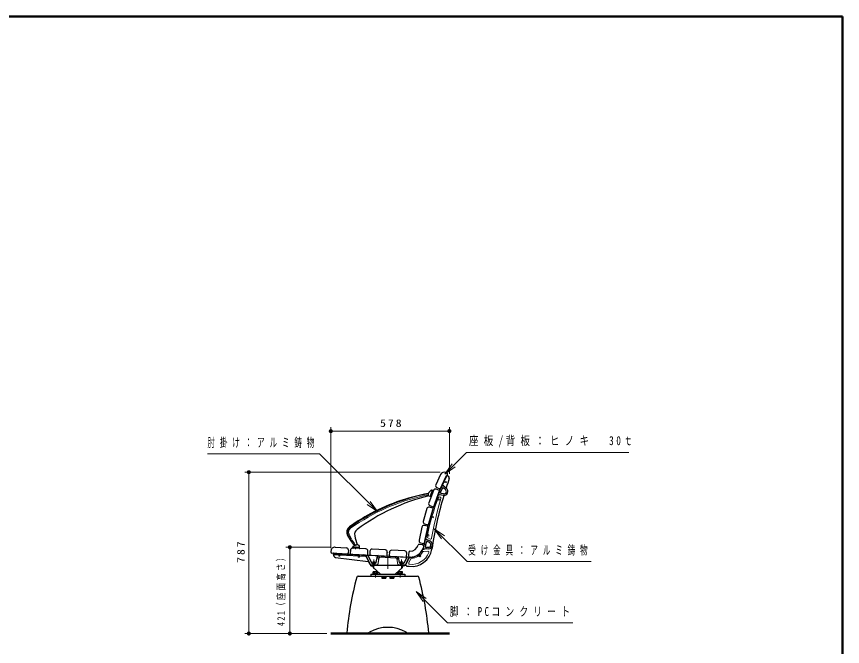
# Model space of a CAD drawing. Units: millimetres on the paper, scale 1:20. Extents: x -385 to 0, y 0 to 267.
# Drawn here: x -201.4 to 0, y 113.3 to 267 of the extents above; entities that cross this region are included whole.
import ezdxf

# ---------------------------------------------------------------- set-up
doc = ezdxf.new("R2010")
doc.units = ezdxf.units.MM
doc.linetypes.add('USER1', pattern=[4.5, 2.5, -2])
doc.linetypes.add('USER2', pattern=[6, 3, -1, 1, -1])
doc.layers.add('1_20', color=7, linetype='Continuous', lineweight=25)
doc.layers.add('LY_3', color=7, linetype='Continuous', lineweight=13)
doc.styles.add('ＭＳ ゴシック', font='')
doc.styles.get('ＭＳ ゴシック').set_extended_font_data('MS Gothic')

# ---------------------------------------------------------------- blocks, each defined once
blk = doc.blocks.new('filled_dot')
at = {"color": 0, "linetype": 'Continuous', "lineweight": -2, "const_width": 1.25}
blk.add_lwpolyline([(-0.625, 0, 1), (0.625, 0, 1)], format="xyb", close=True, dxfattribs=at)

msp = doc.modelspace()

# ---------------------------------------------------------------- linework, layer by layer
at = {"layer": '1_20', "lineweight": 13}
for p, q in [((-124.774, 137.297), (-124.774, 166.825)), ((-124.774, 165.825), (-95.87, 165.825)), ((-95.87, 155.441), (-95.87, 166.825)), ((-96.949, 155.335), (-95.182, 157.81)), ((-96.949, 155.335), (-94.828, 157.457)), ((-98.117, 155.797), (-145.774, 155.797)), ((-144.774, 116.44), (-144.774, 155.797)), ((-94.475, 157.103), (-96.949, 155.335)), ((-113.419, 146.175), (-115.895, 147.941)), ((-113.419, 146.175), (-115.541, 148.295)), ((-115.188, 148.649), (-113.419, 146.175)), ((-97.795, 139.539), (-99.573, 142.007)), ((-99.573, 142.007), (-97.091, 140.249)), ((-99.573, 142.007), (-97.443, 139.894)), ((-124.762, 137.482), (-135.774, 137.482)), ((-134.774, 116.44), (-134.774, 137.482)), ((-102.218, 124.242), (-103.986, 126.717)), ((-103.986, 126.717), (-101.511, 124.949)), ((-103.986, 126.717), (-101.864, 124.595)), ((-125.774, 116.44), (-145.774, 116.44)), ((-125.774, 116.44), (-135.774, 116.44))]:
    msp.add_line(p, q, dxfattribs=at)
at = {"layer": '1_20', "color": 40}
for p, q in [((-98.024, 155.218), (-99.182, 152.724)), ((-97.969, 151.775), (-96.306, 155.357)), ((-96.378, 155.556), (-96.696, 155.704)), ((-99.75, 151.367), (-100.889, 148.323)), ((-99.607, 147.47), (-98.223, 151.169)), ((-98.31, 151.362), (-99.107, 151.66)), ((-98.939, 152.06), (-98.168, 151.702)), ((-99.915, 147.033), (-100.732, 147.269)), ((-100.596, 147.68), (-99.8, 147.382)), ((-101.351, 146.927), (-102.253, 143.805)), ((-100.909, 143.052), (-99.813, 146.847)), ((-101.911, 143.185), (-101.094, 142.95)), ((-102.606, 142.377), (-103.266, 139.195)), ((-101.183, 142.593), (-102.015, 142.765)), ((-101.868, 138.547), (-101.066, 142.415)), ((-123.71, 137.481), (-120.963, 137.337)), ((-116.22, 137.088), (-119.465, 137.258)), ((-111.476, 136.84), (-114.722, 137.01)), ((-103.218, 138.22), (-102.503, 138.119)), ((-102.878, 138.604), (-102.046, 138.431)), ((-124.761, 136.535), (-124.774, 136.285)), ((-120.792, 135.826), (-124.537, 136.022)), ((-120.49, 136.811), (-120.53, 136.062)), ((-119.991, 136.785), (-120.035, 135.936)), ((-119.893, 135.779), (-115.949, 135.572)), ((-115.791, 135.714), (-115.747, 136.563)), ((-115.247, 136.537), (-115.292, 135.688)), ((-115.15, 135.53), (-111.205, 135.323)), ((-111.048, 135.465), (-111.003, 136.314)), ((-110.504, 136.288), (-110.548, 135.439)), ((-110.406, 135.282), (-106.462, 135.075)), ((-106.733, 136.591), (-109.978, 136.761)), ((-106.304, 135.217), (-106.26, 136.066)), ((-105.743, 136.317), (-105.844, 135.602))]:
    msp.add_line(p, q, dxfattribs=at)
at = {"layer": '1_20', "color": 190}
for p, q in [((-98.155, 151.497), (-96.547, 154.959)), ((-98.108, 151.477), (-96.506, 154.926)), ((-96.318, 155.013), (-96.06, 154.808)), ((-99.77, 147.178), (-98.155, 151.497)), ((-99.722, 147.162), (-98.108, 151.477)), ((-97.993, 150.811), (-97.553, 151.863)), ((-96.612, 151.872), (-97.361, 152.451)), ((-96.833, 151.585), (-97.285, 151.934)), ((-97.339, 150.134), (-98.277, 150.261)), ((-97.29, 150.493), (-97.855, 150.57)), ((-101.05, 142.749), (-99.77, 147.178)), ((-101, 142.737), (-99.722, 147.162)), ((-101.985, 138.234), (-101.05, 142.749)), ((-101.935, 138.226), (-101, 142.737)), ((-100.569, 138.952), (-101.43, 139.345)), ((-100.88, 137.094), (-102.047, 136.982)), ((-101.985, 138.234), (-102.029, 137.969)), ((-101.935, 138.226), (-101.979, 137.96)), ((-101.672, 137.604), (-101.483, 138.728)), ((-100.915, 137.455), (-101.482, 137.401)), ((-100.719, 138.622), (-101.238, 138.859)), ((-124.18, 135.858), (-124.023, 135.347)), ((-124.081, 135.704), (-116.246, 135.294)), ((-124.029, 136.052), (-105.612, 135.087)), ((-124.013, 136), (-105.615, 135.036)), ((-123.605, 134.997), (-115.649, 134.035)), ((-115.194, 133.227), (-116.108, 135.187)), ((-114.876, 133.727), (-115.695, 135.484)), ((-113.697, 133.764), (-113.424, 135.313)), ((-108.061, 133.764), (-108.289, 135.059)), ((-106.832, 133.727), (-106.25, 134.975)), ((-115.058, 133.14), (-106.55, 133.14)), ((-114.74, 133.64), (-113.844, 133.64)), ((-107.913, 133.64), (-106.968, 133.64)), ((-106.513, 133.227), (-105.871, 134.605)), ((-106.367, 132.974), (-106.42, 133.065)), ((-106.256, 132.9), (-105.692, 132.832))]:
    msp.add_line(p, q, dxfattribs=at)
at = {"layer": '1_20', "color": 190, "linetype": 'USER1', "lineweight": 13}
for p, q in [((-97.247, 153.451), (-96.656, 153.177)), ((-97.121, 153.723), (-96.53, 153.449)), ((-96.656, 153.177), (-96.53, 153.449)), ((-99.015, 149.197), (-98.405, 148.969)), ((-98.91, 149.478), (-98.3, 149.25)), ((-98.405, 148.969), (-98.3, 149.25)), ((-100.368, 145.108), (-99.743, 144.927)), ((-100.452, 144.82), (-99.826, 144.639)), ((-99.826, 144.639), (-99.743, 144.927)), ((-101.548, 140.345), (-100.91, 140.213)), ((-101.487, 140.639), (-100.849, 140.506)), ((-100.91, 140.213), (-100.849, 140.506)), ((-122.814, 135.937), (-122.846, 135.338)), ((-122.846, 135.338), (-122.546, 135.322)), ((-122.515, 135.921), (-122.546, 135.322)), ((-118.071, 135.689), (-118.102, 135.089)), ((-118.102, 135.089), (-117.803, 135.074)), ((-117.771, 135.673), (-117.803, 135.074)), ((-113.327, 135.44), (-113.359, 134.841)), ((-113.028, 135.424), (-113.059, 134.825)), ((-108.584, 135.191), (-108.615, 134.592)), ((-108.284, 135.176), (-108.316, 134.576)), ((-103.477, 135.69), (-103.083, 135.167)), ((-103.238, 135.87), (-102.844, 135.348)), ((-103.083, 135.167), (-102.844, 135.348)), ((-114.504, 133.14), (-114.504, 133.89)), ((-114.004, 133.89), (-114.504, 133.89)), ((-114.004, 133.14), (-114.004, 133.89)), ((-113.359, 134.841), (-113.059, 134.825)), ((-108.615, 134.592), (-108.316, 134.576)), ((-107.754, 133.14), (-107.754, 133.89)), ((-107.754, 133.89), (-107.254, 133.89)), ((-107.254, 133.14), (-107.254, 133.89))]:
    msp.add_line(p, q, dxfattribs=at)
at = {"layer": '1_20', "color": 2}
for p, q in [((-100.303, 151.43), (-100.853, 150.83)), ((-100.095, 151.296), (-100.493, 150.233)), ((-99.796, 151.245), (-100.321, 149.841)), ((-99.827, 151.31), (-100.251, 151.444)), ((-101.009, 150.496), (-100.932, 150.7)), ((-100.388, 149.812), (-100.794, 149.989)), ((-100.251, 150.028), (-100.438, 150.105))]:
    msp.add_line(p, q, dxfattribs=at)
at = {"layer": '1_20', "color": 190, "lineweight": 13}
for p, q in [((-98.149, 149.739), (-98.269, 149.756)), ((-100.562, 139.499), (-101.154, 139.768)), ((-115.123, 133.26), (-116.02, 135.183)), ((-112.811, 135.049), (-108.89, 134.844)), ((-112.808, 135.112), (-108.887, 134.907)), ((-101.13, 136.568), (-102.128, 136.472)), ((-115.058, 133.219), (-113.449, 133.219)), ((-113.35, 133.301), (-113.067, 134.906)), ((-113.301, 133.219), (-113.005, 134.895)), ((-108.457, 133.219), (-108.716, 134.69)), ((-108.407, 133.301), (-108.654, 134.701)), ((-108.309, 133.219), (-106.649, 133.219)), ((-106.585, 133.26), (-105.96, 134.601)), ((-105.753, 133.674), (-105.321, 134.601))]:
    msp.add_line(p, q, dxfattribs=at)
at = {"layer": '1_20'}
for p, q in [((-119.388, 137.307), (-119.341, 137.75)), ((-117.843, 137.173), (-119.341, 137.252)), ((-119.308, 137.792), (-118.538, 138.057)), ((-119.267, 137.548), (-118.134, 137.489)), ((-118.169, 138.067), (-118.387, 138.078)), ((-118.042, 137.184), (-118.039, 137.387)), ((-117.79, 137.223), (-117.79, 137.667)), ((-114.479, 130.89), (-114.479, 130.99)), ((-114.479, 130.99), (-113.279, 130.99)), ((-114.427, 131.458), (-114.329, 131.515)), ((-114.427, 131.14), (-114.427, 131.458)), ((-114.416, 130.99), (-114.416, 131.14)), ((-114.416, 131.14), (-113.341, 131.14)), ((-114.416, 130.99), (-113.341, 130.99)), ((-113.429, 131.515), (-114.329, 131.515)), ((-114.153, 131.14), (-114.153, 131.458)), ((-113.879, 130.99), (-113.919, 131.14)), ((-113.839, 130.99), (-113.879, 131.14)), ((-113.605, 131.14), (-113.605, 131.458)), ((-113.33, 131.458), (-113.429, 131.515)), ((-113.341, 130.99), (-113.341, 131.14)), ((-113.33, 131.14), (-113.33, 131.458)), ((-113.279, 130.99), (-113.279, 130.89)), ((-108.479, 130.89), (-108.479, 130.99)), ((-108.479, 130.99), (-107.279, 130.99)), ((-108.427, 131.458), (-108.329, 131.515)), ((-108.427, 131.14), (-108.427, 131.458)), ((-108.416, 130.99), (-108.416, 131.14)), ((-108.416, 131.14), (-107.341, 131.14)), ((-108.416, 130.99), (-107.341, 130.99)), ((-107.429, 131.515), (-108.329, 131.515)), ((-108.153, 131.14), (-108.153, 131.458)), ((-107.879, 130.99), (-107.919, 131.14)), ((-107.839, 130.99), (-107.879, 131.14)), ((-107.605, 131.14), (-107.605, 131.458)), ((-107.33, 131.458), (-107.429, 131.515)), ((-107.341, 130.99), (-107.341, 131.14)), ((-107.33, 131.14), (-107.33, 131.458)), ((-107.279, 130.99), (-107.279, 130.89)), ((-118.111, 130.44), (-103.647, 130.44)), ((-115.004, 130.89), (-106.754, 130.89)), ((-115.004, 130.89), (-115.004, 130.44)), ((-115.004, 130.44), (-106.754, 130.44)), ((-114.479, 130.89), (-113.279, 130.89)), ((-114.329, 130.44), (-113.429, 130.44)), ((-112.404, 130.44), (-111.354, 130.44)), ((-112.404, 130.44), (-112.404, 130.365)), ((-112.404, 130.365), (-111.354, 130.365)), ((-112.339, 130.365), (-112.339, 130.24)), ((-111.419, 130.365), (-112.339, 130.365)), ((-111.419, 130.24), (-112.339, 130.24)), ((-111.912, 130.365), (-111.879, 130.24)), ((-111.879, 130.365), (-111.845, 130.24)), ((-111.419, 130.365), (-111.419, 130.24)), ((-111.354, 130.365), (-111.354, 130.44)), ((-110.404, 130.44), (-109.354, 130.44)), ((-110.404, 130.44), (-110.404, 130.365)), ((-110.404, 130.365), (-109.354, 130.365)), ((-110.339, 130.365), (-110.339, 130.24)), ((-109.419, 130.365), (-110.339, 130.365)), ((-109.419, 130.24), (-110.339, 130.24)), ((-109.912, 130.365), (-109.879, 130.24)), ((-109.879, 130.365), (-109.845, 130.24)), ((-109.419, 130.365), (-109.419, 130.24)), ((-109.354, 130.365), (-109.354, 130.44)), ((-108.479, 130.89), (-107.279, 130.89)), ((-108.329, 130.44), (-107.429, 130.44)), ((-106.754, 130.89), (-106.754, 130.44)), ((-120.729, 116.44), (-120.867, 116.578)), ((-120.729, 116.44), (-101.029, 116.44)), ((-101.029, 116.44), (-100.891, 116.578))]:
    msp.add_line(p, q, dxfattribs=at)
at = {"layer": '1_20', "linetype": 'USER1', "lineweight": 13}
for p, q in [((-118.915, 137.23), (-118.925, 137.531)), ((-118.518, 137.209), (-118.476, 137.507))]:
    msp.add_line(p, q, dxfattribs=at)
at = {"layer": '1_20', "linetype": 'USER2', "lineweight": 13}
for p, q in [((-118.728, 137.007), (-118.693, 137.674)), ((-113.879, 130.088), (-113.879, 131.164)), ((-107.879, 130.088), (-107.879, 131.164))]:
    msp.add_line(p, q, dxfattribs=at)
at = {"layer": '1_20', "color": 190, "linetype": 'USER2', "lineweight": 13}
for p, q in [((-110.879, 132.212), (-110.879, 136.315)), ((-114.254, 132.212), (-114.254, 134.5)), ((-107.504, 132.187), (-107.504, 134.5))]:
    msp.add_line(p, q, dxfattribs=at)
at = {"layer": '1_20', "color": 4}
for p, q in [((-115.004, 132.915), (-115.004, 133.14)), ((-115.004, 133.14), (-106.754, 133.14)), ((-114.504, 132.75), (-114.504, 133.14)), ((-107.254, 132.75), (-107.254, 133.14)), ((-106.754, 132.915), (-106.754, 133.14)), ((-115.004, 132.915), (-114.504, 132.915)), ((-114.423, 132.566), (-112.734, 131.009)), ((-107.334, 132.566), (-109.024, 131.009)), ((-106.754, 132.915), (-107.254, 132.915)), ((-112.429, 130.89), (-109.329, 130.89))]:
    msp.add_line(p, q, dxfattribs=at)
at = {"layer": '1_20', "color": 131}
for p, q in [((-112.37, 130.24), (-112.37, 129.965)), ((-111.388, 130.24), (-112.37, 130.24)), ((-112.37, 129.965), (-112.291, 129.92)), ((-111.466, 129.92), (-112.291, 129.92)), ((-112.124, 130.24), (-112.124, 129.965)), ((-111.633, 130.24), (-111.633, 129.965)), ((-111.388, 129.965), (-111.466, 129.92)), ((-111.388, 130.24), (-111.388, 129.965)), ((-110.37, 130.24), (-110.37, 129.965)), ((-109.388, 130.24), (-110.37, 130.24)), ((-110.37, 129.965), (-110.291, 129.92)), ((-109.466, 129.92), (-110.291, 129.92)), ((-110.124, 130.24), (-110.124, 129.965)), ((-109.633, 130.24), (-109.633, 129.965)), ((-109.388, 129.965), (-109.466, 129.92)), ((-109.388, 130.24), (-109.388, 129.965))]:
    msp.add_line(p, q, dxfattribs=at)
at = {"layer": '1_20', "lineweight": 50}
msp.add_line((-124.774, 116.44), (-95.87, 116.44), dxfattribs=at)
at = {"layer": '1_20', "lineweight": 13}
for points in [[(-113.419, 146.175), (-127.539, 160.279), (-154.868, 160.279)], [(-96.949, 155.335), (-91.697, 160.588), (-52.079, 160.588)], [(-99.573, 142.007), (-91.53, 134.03), (-61.256, 134.03)], [(-103.986, 126.717), (-96.308, 119.039), (-65.739, 119.039)]]:
    msp.add_lwpolyline(points, dxfattribs=at)
at = {"layer": '1_20', "color": 190}
msp.add_circle((-97.208, 151.1), 0.025, dxfattribs=at)
at = {"layer": '1_20', "color": 40}
for centre, radius, start, end in [((-97.117, 154.797), 1, 65.08941, 155.08941), ((-96.442, 155.42), 0.15, 335.08941, 65.08941), ((-99.282, 151.192), 0.5, 69.48941, 159.48941), ((-98.729, 152.513), 0.5, 155.08941, 245.08941), ((-98.363, 151.222), 0.15, 339.48941, 69.48941), ((-98.105, 151.838), 0.15, 245.08941, 335.08941), ((-100.871, 146.788), 0.5, 73.88941, 163.88941), ((-100.421, 148.148), 0.5, 159.48941, 249.48941), ((-99.747, 147.522), 0.15, 249.48941, 339.48941), ((-99.957, 146.889), 0.15, 343.88941, 73.88941), ((-101.772, 143.666), 0.5, 163.88941, 253.88941), ((-101.053, 143.094), 0.15, 253.88941, 343.88941), ((-102.117, 142.275), 0.5, 78.28941, 168.28941), ((-101.213, 142.446), 0.15, 348.28941, 78.28941), ((-102.776, 139.093), 0.5, 168.28941, 258.28941), ((-123.762, 136.482), 1, 87, 177), ((-120.99, 136.838), 0.5, 357, 87), ((-119.492, 136.759), 0.5, 87, 177), ((-116.246, 136.589), 0.5, 357, 87), ((-114.748, 136.511), 0.5, 87, 177), ((-105.432, 138.531), 2, 268.37937, 345.62063), ((-105.432, 138.531), 3.5, 271.59407, 342.40593), ((-103.252, 137.972), 0.25, 82, 165.62063), ((-102.572, 137.624), 0.5, 342.40593, 82), ((-102.015, 138.578), 0.15, 258.28941, 348.28941), ((-124.524, 136.272), 0.25, 177, 267), ((-120.779, 136.076), 0.25, 267, 357), ((-119.886, 135.929), 0.15, 177, 267), ((-115.941, 135.722), 0.15, 267, 357), ((-115.142, 135.68), 0.15, 177, 267), ((-111.503, 136.34), 0.5, 357, 87), ((-111.198, 135.473), 0.15, 267, 357), ((-110.399, 135.431), 0.15, 177, 267), ((-110.005, 136.262), 0.5, 87, 177), ((-106.759, 136.092), 0.5, 357, 87), ((-106.454, 135.225), 0.15, 267, 357), ((-105.348, 135.532), 0.5, 172, 271.59407), ((-105.496, 136.282), 0.25, 88.37937, 172)]:
    msp.add_arc(centre, radius, start, end, dxfattribs=at)
at = {"layer": '1_20', "color": 190}
for centre, radius, start, end in [((-1.323, 121.764), 100, 161.04053, 162.41107), ((-96.411, 154.895), 0.15, 51.54842, 155.08941), ((-96.37, 154.863), 0.15, 51.54842, 155.08941), ((-96.37, 154.416), 0.5, 341.04053, 51.54842), ((-97.392, 151.795), 0.175, 52.28941, 157.28941), ((-97.269, 152.57), 0.15, 155.08941, 232.28941), ((-97.208, 151.1), 0.975, 262.28941, 52.28941), ((-97.208, 151.1), 0.613, 262.28941, 52.28941), ((-96.552, 151.952), 0.1, 162.41107, 232.28941), ((-1.323, 121.764), 100, 163.56547, 171.21744), ((-98.298, 150.113), 0.15, 82.28941, 159.48941), ((-97.832, 150.743), 0.175, 157.28941, 262.28941), ((-97.141, 150.027), 0.1, 93.5709, 163.56547), ((-101.368, 139.481), 0.15, 168.28941, 245.48941), ((-105.092, 137.796), 5, 263.10851, 351.21744), ((-105.432, 138.531), 3.5, 267, 350.61618), ((-105.432, 138.531), 3.449, 267, 350.62421), ((-102.032, 136.833), 0.15, 95.48941, 153.45853), ((-101.499, 137.575), 0.175, 170.48941, 275.48941), ((-101.311, 138.7), 0.175, 65.48941, 170.48941), ((-100.973, 138.065), 0.613, 275.48941, 65.48941), ((-100.973, 138.065), 0.975, 275.48941, 65.48941), ((-124.036, 135.902), 0.15, 87, 197), ((-124.02, 135.85), 0.15, 87, 197), ((-124.077, 135.779), 0.075, 197, 267), ((-123.545, 135.493), 0.5, 197, 263.10851), ((-116.788, 134.87), 0.75, 25, 87), ((-116.254, 135.144), 0.15, 27.14383, 87), ((-115.831, 135.421), 0.15, 25, 87), ((-113.276, 135.287), 0.15, 87, 170), ((-108.437, 135.033), 0.15, 10, 87), ((-106.114, 134.912), 0.15, 87, 155), ((-105.191, 134.288), 0.75, 93.24725, 155), ((-115.667, 133.886), 0.15, 25, 83.10851), ((-115.058, 133.29), 0.15, 205, 270), ((-114.74, 133.79), 0.15, 205, 270), ((-113.844, 133.79), 0.15, 270, 350), ((-107.913, 133.79), 0.15, 190, 270), ((-106.968, 133.79), 0.15, 270, 335), ((-106.649, 133.29), 0.15, 270, 335), ((-106.55, 132.99), 0.15, 30, 90), ((-106.238, 133.049), 0.15, 210, 263.10851)]:
    msp.add_arc(centre, radius, start, end, dxfattribs=at)
at = {"layer": '1_20', "color": 2}
for centre, radius, start, end in [((-100.266, 151.396), 0.05, 72.48941, 137.51911), ((-100.002, 151.261), 0.1, 72.48941, 159.48941), ((-99.842, 151.263), 0.05, 339.48941, 72.48941), ((-91.287, 101.535), 50, 101.17183, 125.21382), ((-88.697, 101.574), 50, 104.13225, 126.41025), ((-92.588, 103.844), 47.5, 100.16481, 119.39749), ((-100.634, 150.355), 0.4, 159.48941, 246.48941), ((-100.558, 150.56), 0.4, 137.51911, 159.48941), ((-100.399, 150.198), 0.1, 159.48941, 247.48941), ((-100.368, 149.858), 0.05, 246.48941, 339.48941), ((-91.287, 101.535), 50.15, 119.39749, 125.21382), ((-119.253, 141.16), 1.65, 125.21382, 208.16114), ((-119.253, 141.16), 1.5, 125.21382, 205.67737), ((-119.253, 141.16), 1.5, 125.21382, 205.67737), ((-117.484, 140.606), 1.5, 126.41025, 191.57122), ((-107.484, 147.46), 15, 208.16114, 219.65736), ((-107.086, 147.009), 15, 205.67737, 217.40501), ((-104.259, 143.314), 15, 191.57122, 200.44646)]:
    msp.add_arc(centre, radius, start, end, dxfattribs=at)
at = {"layer": '1_20', "color": 2, "lineweight": 13}
for centre, radius, start, end in [((-91.287, 101.535), 49.7, 101.93009, 125.21382), ((-100.889, 146.981), 3.25, 92.19908, 101.93009), ((-119.253, 141.16), 1.2, 125.21382, 205.67737), ((-107.086, 147.009), 14.7, 205.67737, 215.05965), ((-116.459, 140.432), 3.25, 215.05965, 227.85986)]:
    msp.add_arc(centre, radius, start, end, dxfattribs=at)
at = {"layer": '1_20', "color": 190, "lineweight": 13}
for centre, radius, start, end in [((-42.76, 128.312), 59.7, 159.11283, 168.66598), ((-1.323, 121.764), 100.5, 164.0253, 169.73007), ((-98.303, 149.508), 0.25, 82.28941, 159.11283), ((-98.182, 149.492), 0.25, 344.0253, 82.28941), ((-101.05, 139.996), 0.25, 168.66598, 245.48941), ((-100.459, 139.726), 0.25, 245.48941, 349.73007), ((-116.699, 134.866), 0.75, 25, 87), ((-112.821, 134.863), 0.25, 87, 170), ((-112.821, 134.863), 0.187, 87, 170), ((-105.28, 134.284), 0.75, 92.05081, 155), ((-105.092, 137.796), 4.5, 264.12279, 339.67005), ((-105.432, 138.531), 3.8, 274.77855, 325.26484), ((-102.104, 136.223), 0.25, 95.48941, 145.26484), ((-101.106, 136.319), 0.25, 339.67005, 95.48941), ((-115.058, 133.29), 0.0714, 205, 270), ((-113.449, 133.319), 0.1, 270, 350), ((-108.9, 134.657), 0.187, 10, 87), ((-108.9, 134.657), 0.25, 10, 87), ((-108.309, 133.319), 0.1, 190, 270), ((-106.649, 133.29), 0.0714, 270, 335), ((-105.527, 133.568), 0.25, 155, 264.12279), ((-105.095, 134.495), 0.25, 94.77855, 155)]:
    msp.add_arc(centre, radius, start, end, dxfattribs=at)
at = {"layer": '1_20'}
for centre, radius, start, end in [((-119.338, 137.302), 0.05, 174, 267), ((-119.272, 137.449), 0.1, 87, 174), ((-119.291, 137.745), 0.05, 108.97029, 174), ((-118.408, 137.679), 0.4, 87, 108.97029), ((-118.19, 137.667), 0.4, 0, 87), ((-118.139, 137.389), 0.1, 359, 87), ((-117.84, 137.223), 0.05, 267, 0), ((-114.29, 131.221), 0.274, 60.00001, 119.99999), ((-113.879, 130.825), 0.69, 66.57346, 113.42654), ((-113.467, 131.221), 0.274, 60.00001, 119.99999), ((-108.29, 131.221), 0.274, 60.00001, 119.99999), ((-107.879, 130.825), 0.69, 66.57346, 113.42654), ((-107.467, 131.221), 0.274, 60.00001, 119.99999), ((-41.575, 109.502), 79.607, 164.94384, 174.90042), ((-118.111, 130.09), 0.35, 90, 164.94384), ((-103.647, 130.09), 0.35, 15.05616, 90), ((-180.183, 109.502), 79.607, 5.09958, 15.05616), ((-110.879, 108.857), 9.083, 60.51721, 119.48279), ((-116.58, 118.94), 2.5, 270, 299.48279), ((-105.178, 118.94), 2.5, 240.51721, 270)]:
    msp.add_arc(centre, radius, start, end, dxfattribs=at)
at = {"layer": '1_20', "color": 4}
for centre, radius, start, end in [((-114.254, 132.75), 0.25, 180, 227.34267), ((-112.429, 131.34), 0.45, 227.34267, 270), ((-109.329, 131.34), 0.45, 270, 312.65733), ((-107.504, 132.75), 0.25, 312.65733, 0)]:
    msp.add_arc(centre, radius, start, end, dxfattribs=at)
at = {"layer": '1_20', "color": 131}
for centre, radius, start, end in [((-112.247, 130.178), 0.245, 240.00001, 299.99999), ((-111.879, 130.609), 0.689, 249.136, 290.864), ((-111.511, 130.178), 0.245, 240.00001, 299.99999), ((-110.247, 130.178), 0.245, 240.00001, 299.99999), ((-109.879, 130.609), 0.689, 249.136, 290.864), ((-109.511, 130.178), 0.245, 240.00001, 299.99999)]:
    msp.add_arc(centre, radius, start, end, dxfattribs=at)
at = {"layer": 'LY_3', "lineweight": 50}
for p, q in [((0, 267), (-385, 267)), ((0, 0), (0, 267))]:
    msp.add_line(p, q, dxfattribs=at)

# ---------------------------------------------------------------- block references
at = {"layer": '1_20', "lineweight": 13, "xscale": 0.4, "yscale": 0.4}
msp.add_blockref('filled_dot', (-124.774, 165.825), dxfattribs=at)
for p, rotation in [((-95.87, 165.825), 180), ((-144.774, 155.797), 270), ((-134.774, 137.482), 270), ((-144.774, 116.44), 90), ((-134.774, 116.44), 90)]:
    msp.add_blockref('filled_dot', p, dxfattribs=dict(at, rotation=rotation))

# ---------------------------------------------------------------- texts
at = {"layer": '1_20', "style": 'ＭＳ ゴシック'}
for s, insert, char_height, attachment_point in [('\\T1.33;\\W1.15;578', (-109.906, 166.825), 1.833, 8), ('\\T1.64;\\W0.6;肘掛け：アルミ鋳物', (-154.868, 162.929), 2.199, 4), ('\\T1.56;\\W0.75;座板/背板：ヒノキ\u300030ｔ', (-91.079, 163.238), 2.199, 4), ('\\T1.64;\\W0.6;受け金具：アルミ鋳物', (-91.256, 136.68), 2.199, 4), ('\\T1.58;\\W0.7;脚：PCコンクリート', (-95.739, 121.689), 2.199, 4)]:
    msp.add_mtext(s, dxfattribs=dict(at, insert=insert, char_height=char_height, attachment_point=attachment_point))
at = {"layer": '1_20', "char_height": 1.833, "attachment_point": 8, "rotation": 90, "style": 'ＭＳ ゴシック'}
for s, insert in [('\\T1.33;\\W1.15;787', (-145.774, 136.535)), ('\\T1.32;\\W0.7;421（座面高さ）', (-135.774, 127.367))]:
    msp.add_mtext(s, dxfattribs=dict(at, insert=insert))

doc.saveas('drawing.dxf')
